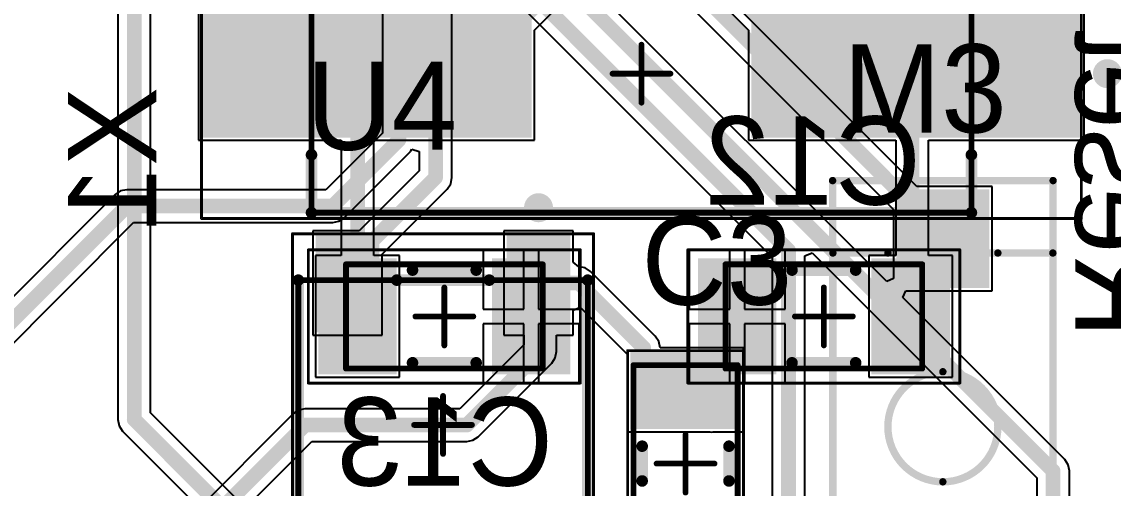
# Model space of a CAD drawing. Header units: millimetres. Extents: x 0 to 5455, y 0 to 5455.
# Drawn here: x 14.31 to 33.17, y 31.71 to 39.76 of the extents above; entities that cross this region are included whole.
import ezdxf

# ---------------------------------------------------------------- set-up
doc = ezdxf.new("R2010")
doc.units = ezdxf.units.MM
for name, color, linetype in [('BottomLayer', 5, 'Continuous'), ('BottomOverlay', 54, 'Continuous'), ('BottomPaste', 16, 'Continuous'), ('BottomSolder', 6, 'Continuous'), ('Mechanical13', 56, 'Continuous'), ('Mechanical15', 56, 'Continuous'), ('TopLayer', 1, 'Continuous'), ('TopOverlay', 2, 'Continuous'), ('TopPaste', 8, 'Continuous'), ('TopSolder', 216, 'Continuous')]:
    doc.layers.add(name, color=color, linetype=linetype)

# ---------------------------------------------------------------- blocks, each defined once
blk = doc.blocks.new('TXC_9C_2_V_B_2')
at = {"layer": 'BottomLayer'}
for points in [[(-2, 1), (-2, -1), (-7.5, -1), (-7.5, 1)], [(7.5, 1), (7.5, -1), (2, -1), (2, 1)]]:
    blk.add_hatch(color=5, dxfattribs=at).paths.add_polyline_path(points)
at = {"layer": 'BottomPaste'}
for points in [[(-2, 1), (-2, -1), (-7.5, -1), (-7.5, 1)], [(7.5, 1), (7.5, -1), (2, -1), (2, 1)]]:
    blk.add_hatch(color=16, dxfattribs=at).paths.add_polyline_path(points)
at = {"layer": 'BottomSolder'}
for points in [[(-1.898, 1.102), (-1.898, -1.102), (-7.602, -1.102), (-7.602, 1.102)], [(7.602, 1.102), (7.602, -1.102), (1.898, -1.102), (1.898, 1.102)]]:
    blk.add_hatch(color=6, dxfattribs=at).paths.add_polyline_path(points)
at = {"layer": 'BottomOverlay', "const_width": 0.2}
for points in [[(5.7, 2.4), (-5.7, 2.4)], [(-5.7, 2.4), (-5.7, 1.4)], [(5.7, 2.4), (5.7, 1.4)], [(-5.7, -1.4), (-5.7, -2.4)], [(5.7, -1.4), (5.7, -2.4)], [(5.7, -2.4), (-5.7, -2.4)]]:
    blk.add_lwpolyline(points, dxfattribs=at)
at = {"layer": 'BottomOverlay'}
for points, const_width in [([(-5.75, 2.4, 1), (-5.65, 2.4, 1)], 0.1), ([(-5.75, 2.4, 1), (-5.65, 2.4, 1)], 0.1), ([(5.65, 2.4, 1), (5.75, 2.4, 1)], 0.1), ([(5.65, 2.4, 1), (5.75, 2.4, 1)], 0.1), ([(-5.75, 1.4, 1), (-5.65, 1.4, 1)], 0.1), ([(5.65, 1.4, 1), (5.75, 1.4, 1)], 0.1), ([(-7.925, 0, 1), (-8.175, 0, 1)], 0.25), ([(-8.238, 0, 1), (-8.113, 0, 1)], 0.125), ([(-7.987, 0, 1), (-7.863, 0, 1)], 0.125), ([(-5.75, -1.4, 1), (-5.65, -1.4, 1)], 0.1), ([(5.65, -1.4, 1), (5.75, -1.4, 1)], 0.1), ([(-5.75, -2.4, 1), (-5.65, -2.4, 1)], 0.1), ([(-5.75, -2.4, 1), (-5.65, -2.4, 1)], 0.1), ([(5.65, -2.4, 1), (5.75, -2.4, 1)], 0.1), ([(5.65, -2.4, 1), (5.75, -2.4, 1)], 0.1)]:
    blk.add_lwpolyline(points, format="xyb", close=True, dxfattribs=dict(at, const_width=const_width))
at = {"layer": 'Mechanical13', "const_width": 0.1}
for points in [[(-5.7, 2.4), (-5.7, -2.4)], [(5.7, 2.4), (-5.7, 2.4)], [(5.7, 2.4), (5.7, -2.4)], [(5.7, -2.4), (-5.7, -2.4)]]:
    blk.add_lwpolyline(points, dxfattribs=at)
at = {"layer": 'Mechanical13', "const_width": 0.05}
for points in [[(-5.725, 2.4, 1), (-5.675, 2.4, 1)], [(-5.725, 2.4, 1), (-5.675, 2.4, 1)], [(5.675, 2.4, 1), (5.725, 2.4, 1)], [(5.675, 2.4, 1), (5.725, 2.4, 1)], [(-5.725, -2.4, 1), (-5.675, -2.4, 1)], [(-5.725, -2.4, 1), (-5.675, -2.4, 1)], [(5.675, -2.4, 1), (5.725, -2.4, 1)], [(5.675, -2.4, 1), (5.725, -2.4, 1)]]:
    blk.add_lwpolyline(points, format="xyb", close=True, dxfattribs=at)
at = {"layer": 'Mechanical15'}
for points, const_width in [([(-7.6, 2.5), (-7.6, -2.5)], 0.05), ([(7.6, 2.5), (-7.6, 2.5)], 0.05), ([(7.6, 2.5), (7.6, -2.5)], 0.05), ([(0, 0.5), (0, -0.5)], 0.1), ([(0.5, 0), (-0.5, 0)], 0.1), ([(7.6, -2.5), (-7.6, -2.5)], 0.05)]:
    blk.add_lwpolyline(points, dxfattribs=dict(at, const_width=const_width))
for points, const_width in [([(-7.612, 2.5, 1), (-7.588, 2.5, 1)], 0.025), ([(-7.612, 2.5, 1), (-7.588, 2.5, 1)], 0.025), ([(7.588, 2.5, 1), (7.612, 2.5, 1)], 0.025), ([(7.588, 2.5, 1), (7.612, 2.5, 1)], 0.025), ([(-0.025, 0.5, 1), (0.025, 0.5, 1)], 0.05), ([(-0.525, 0, 1), (-0.475, 0, 1)], 0.05), ([(0.475, 0, 1), (0.525, 0, 1)], 0.05), ([(-0.025, -0.5, 1), (0.025, -0.5, 1)], 0.05), ([(-7.612, -2.5, 1), (-7.588, -2.5, 1)], 0.025), ([(-7.612, -2.5, 1), (-7.588, -2.5, 1)], 0.025), ([(7.588, -2.5, 1), (7.612, -2.5, 1)], 0.025), ([(7.588, -2.5, 1), (7.612, -2.5, 1)], 0.025)]:
    blk.add_lwpolyline(points, format="xyb", close=True, dxfattribs=dict(at, const_width=const_width))
blk = doc.blocks.new('ADAI_WS2812B_V_6')
at = {"layer": 'TopLayer'}
for points in [[(-3.2, 2.1), (-1.7, 2.1), (-1.7, 1.2), (-3.2, 1.2)], [(1.7, 2.1), (3.2, 2.1), (3.2, 1.2), (1.7, 1.2)], [(-3.2, -1.2), (-1.7, -1.2), (-1.7, -2.1), (-3.2, -2.1)], [(1.7, -1.2), (3.2, -1.2), (3.2, -2.1), (1.7, -2.1)]]:
    blk.add_hatch(color=1, dxfattribs=at).paths.add_polyline_path(points)
at = {"layer": 'TopPaste'}
for points in [[(-3.2, 2.1), (-1.7, 2.1), (-1.7, 1.2), (-3.2, 1.2)], [(1.7, 2.1), (3.2, 2.1), (3.2, 1.2), (1.7, 1.2)], [(-3.2, -1.2), (-1.7, -1.2), (-1.7, -2.1), (-3.2, -2.1)], [(1.7, -1.2), (3.2, -1.2), (3.2, -2.1), (1.7, -2.1)]]:
    blk.add_hatch(color=8, dxfattribs=at).paths.add_polyline_path(points)
at = {"layer": 'TopSolder'}
for points in [[(-3.302, 2.202), (-1.598, 2.202), (-1.598, 1.098), (-3.302, 1.098)], [(1.598, 2.202), (3.302, 2.202), (3.302, 1.098), (1.598, 1.098)], [(-3.302, -1.098), (-1.598, -1.098), (-1.598, -2.202), (-3.302, -2.202)], [(1.598, -1.098), (3.302, -1.098), (3.302, -2.202), (1.598, -2.202)]]:
    blk.add_hatch(color=216, dxfattribs=at).paths.add_polyline_path(points)
at = {"layer": 'Mechanical13', "const_width": 0.1}
for points in [[(2.5, 2.5), (-2.5, 2.5)], [(-2.5, -2.5), (-2.5, 2.5)], [(2.5, -2.5), (2.5, 2.5)], [(2.5, -2.5), (-2.5, -2.5)]]:
    blk.add_lwpolyline(points, dxfattribs=at)
at = {"layer": 'Mechanical13', "const_width": 0.05}
for points in [[(-2.525, 2.5, 1), (-2.475, 2.5, 1)], [(-2.525, 2.5, 1), (-2.475, 2.5, 1)], [(2.475, 2.5, 1), (2.525, 2.5, 1)], [(2.475, 2.5, 1), (2.525, 2.5, 1)], [(-2.525, -2.5, 1), (-2.475, -2.5, 1)], [(-2.525, -2.5, 1), (-2.475, -2.5, 1)], [(2.475, -2.5, 1), (2.525, -2.5, 1)], [(2.475, -2.5, 1), (2.525, -2.5, 1)]]:
    blk.add_lwpolyline(points, format="xyb", close=True, dxfattribs=at)
at = {"layer": 'Mechanical15'}
for points, const_width in [([(-3.3, -2.598), (-3.3, 2.6)], 0.05), ([(3.3, 2.6), (-3.3, 2.6)], 0.05), ([(3.3, -2.6), (3.3, 2.6)], 0.05), ([(0, -0.5), (0, 0.5)], 0.1), ([(0.5, 0), (-0.5, 0)], 0.1), ([(3.3, -2.6), (-3.3, -2.6)], 0.05)]:
    blk.add_lwpolyline(points, dxfattribs=dict(at, const_width=const_width))
for points, const_width in [([(-3.313, 2.6, 1), (-3.288, 2.6, 1)], 0.025), ([(-3.313, 2.6, 1), (-3.288, 2.6, 1)], 0.025), ([(3.288, 2.6, 1), (3.313, 2.6, 1)], 0.025), ([(3.288, 2.6, 1), (3.313, 2.6, 1)], 0.025), ([(-0.025, 0.5, 1), (0.025, 0.5, 1)], 0.05), ([(-0.525, 0, 1), (-0.475, 0, 1)], 0.05), ([(0.475, 0, 1), (0.525, 0, 1)], 0.05), ([(-0.025, -0.5, 1), (0.025, -0.5, 1)], 0.05), ([(-3.313, -2.598, 1), (-3.288, -2.598, 1)], 0.025), ([(-3.313, -2.6, 1), (-3.288, -2.6, 1)], 0.025), ([(3.288, -2.6, 1), (3.313, -2.6, 1)], 0.025), ([(3.288, -2.6, 1), (3.313, -2.6, 1)], 0.025)]:
    blk.add_lwpolyline(points, format="xyb", close=True, dxfattribs=dict(at, const_width=const_width))
at = {"layer": 'TopOverlay', "const_width": 0.2}
for points in [[(2.5, 2.5), (-2.5, 2.5)], [(-2.5, -0.8), (-2.5, 0.8)], [(2.5, -0.8), (2.5, 0.8)], [(2.5, -2.5), (-2.5, -2.5)]]:
    blk.add_lwpolyline(points, dxfattribs=at)
at = {"layer": 'TopOverlay'}
for points, const_width in [([(-2.55, 2.5, 1), (-2.45, 2.5, 1)], 0.1), ([(2.45, 2.5, 1), (2.55, 2.5, 1)], 0.1), ([(-3.625, 1.65, 1), (-3.875, 1.65, 1)], 0.25), ([(-3.938, 1.65, 1), (-3.813, 1.65, 1)], 0.125), ([(-3.687, 1.65, 1), (-3.562, 1.65, 1)], 0.125), ([(-2.55, 0.8, 1), (-2.45, 0.8, 1)], 0.1), ([(2.45, 0.8, 1), (2.55, 0.8, 1)], 0.1), ([(-2.55, -0.8, 1), (-2.45, -0.8, 1)], 0.1), ([(2.45, -0.8, 1), (2.55, -0.8, 1)], 0.1), ([(-2.55, -2.5, 1), (-2.45, -2.5, 1)], 0.1), ([(2.45, -2.5, 1), (2.55, -2.5, 1)], 0.1)]:
    blk.add_lwpolyline(points, format="xyb", close=True, dxfattribs=dict(at, const_width=const_width))
blk = doc.blocks.new('434121025816_20')
at = {"layer": 'TopLayer'}
for points in [[(-4, 0.7), (-2.5, 0.7), (-2.5, -0.7), (-4, -0.7)], [(2.5, 0.7), (4, 0.7), (4, -0.7), (2.5, -0.7)]]:
    blk.add_hatch(color=1, dxfattribs=at).paths.add_polyline_path(points)
at = {"layer": 'TopPaste'}
for points in [[(-4, 0.7), (-2.5, 0.7), (-2.5, -0.7), (-4, -0.7)], [(2.5, 0.7), (4, 0.7), (4, -0.7), (2.5, -0.7)]]:
    blk.add_hatch(color=8, dxfattribs=at).paths.add_polyline_path(points)
at = {"layer": 'TopSolder'}
for points in [[(-4.102, 0.802), (-2.398, 0.802), (-2.398, -0.802), (-4.102, -0.802)], [(2.398, 0.802), (4.102, 0.802), (4.102, -0.802), (2.398, -0.802)]]:
    blk.add_hatch(color=216, dxfattribs=at).paths.add_polyline_path(points)
at = {"layer": 'Mechanical13', "const_width": 0.127}
for points in [[(-3, -1.9), (-3, 1.9)], [(3, 1.9), (-3, 1.9)], [(3, -1.9), (3, 1.9)], [(3, -1.9), (-3, -1.9)]]:
    blk.add_lwpolyline(points, dxfattribs=at)
at = {"layer": 'Mechanical13', "const_width": 0.0635}
for points in [[(-3.032, 1.9, 1), (-2.968, 1.9, 1)], [(-3.032, 1.9, 1), (-2.968, 1.9, 1)], [(2.968, 1.9, 1), (3.032, 1.9, 1)], [(2.968, 1.9, 1), (3.032, 1.9, 1)], [(-3.032, -1.9, 1), (-2.968, -1.9, 1)], [(-3.032, -1.9, 1), (-2.968, -1.9, 1)], [(2.968, -1.9, 1), (3.032, -1.9, 1)], [(2.968, -1.9, 1), (3.032, -1.9, 1)]]:
    blk.add_lwpolyline(points, format="xyb", close=True, dxfattribs=at)
at = {"layer": 'Mechanical15', "const_width": 0.127}
for points in [[(4.25, 1.905), (-4.25, 1.905)], [(-4.25, -1.905), (-4.25, 1.905)], [(4.25, -1.905), (4.25, 1.905)], [(4.25, -1.905), (-4.25, -1.905)]]:
    blk.add_lwpolyline(points, dxfattribs=at)
at = {"layer": 'Mechanical15', "const_width": 0.0635}
for points in [[(-4.282, 1.905, 1), (-4.218, 1.905, 1)], [(-4.282, 1.905, 1), (-4.218, 1.905, 1)], [(4.218, 1.905, 1), (4.282, 1.905, 1)], [(4.218, 1.905, 1), (4.282, 1.905, 1)], [(-4.282, -1.905, 1), (-4.218, -1.905, 1)], [(-4.282, -1.905, 1), (-4.218, -1.905, 1)], [(4.218, -1.905, 1), (4.282, -1.905, 1)], [(4.218, -1.905, 1), (4.282, -1.905, 1)]]:
    blk.add_lwpolyline(points, format="xyb", close=True, dxfattribs=at)
at = {"layer": 'TopOverlay', "const_width": 0.127}
for points in [[(-3, 0.95), (-3, 1.9)], [(3, 1.9), (-3, 1.9)], [(3, 0.95), (3, 1.9)], [(-3, -1.9), (-3, -0.95)], [(3, -1.9), (3, -0.95)], [(3, -1.9), (-3, -1.9)]]:
    blk.add_lwpolyline(points, dxfattribs=at)
at = {"layer": 'TopOverlay'}
for points, const_width in [([(-3.032, 1.9, 1), (-2.968, 1.9, 1)], 0.0635), ([(-3.032, 1.9, 1), (-2.968, 1.9, 1)], 0.0635), ([(2.968, 1.9, 1), (3.032, 1.9, 1)], 0.0635), ([(2.968, 1.9, 1), (3.032, 1.9, 1)], 0.0635), ([(-3.032, 0.95, 1), (-2.968, 0.95, 1)], 0.0635), ([(0.95, 0, 1), (-0.95, 0, 1)], 0.127), ([(2.968, 0.95, 1), (3.032, 0.95, 1)], 0.0635), ([(-0.982, 0, 1), (-0.918, 0, 1)], 0.0635), ([(0.918, 0, 1), (0.982, 0, 1)], 0.0635), ([(-3.032, -0.95, 1), (-2.968, -0.95, 1)], 0.0635), ([(2.968, -0.95, 1), (3.032, -0.95, 1)], 0.0635), ([(-3.032, -1.9, 1), (-2.968, -1.9, 1)], 0.0635), ([(-3.032, -1.9, 1), (-2.968, -1.9, 1)], 0.0635), ([(2.968, -1.9, 1), (3.032, -1.9, 1)], 0.0635), ([(2.968, -1.9, 1), (3.032, -1.9, 1)], 0.0635)]:
    blk.add_lwpolyline(points, format="xyb", close=True, dxfattribs=dict(at, const_width=const_width))
blk = doc.blocks.new('CAPC1206_3216_100_N_B_28')
at = {"layer": 'BottomLayer'}
for points in [[(-0.925, 0.9), (-0.925, -0.9), (-2.075, -0.9), (-2.075, 0.9)], [(2.075, 0.9), (2.075, -0.9), (0.925, -0.9), (0.925, 0.9)]]:
    blk.add_hatch(color=5, dxfattribs=at).paths.add_polyline_path(points)
at = {"layer": 'BottomPaste'}
for points in [[(-0.925, 0.9), (-0.925, -0.9), (-2.075, -0.9), (-2.075, 0.9)], [(2.075, 0.9), (2.075, -0.9), (0.925, -0.9), (0.925, 0.9)]]:
    blk.add_hatch(color=16, dxfattribs=at).paths.add_polyline_path(points)
at = {"layer": 'BottomSolder'}
for points in [[(-0.823, 1.002), (-0.823, -1.002), (-2.177, -1.002), (-2.177, 1.002)], [(2.177, 1.002), (2.177, -1.002), (0.823, -1.002), (0.823, 1.002)]]:
    blk.add_hatch(color=6, dxfattribs=at).paths.add_polyline_path(points)
at = {"layer": 'BottomOverlay', "const_width": 0.2}
for points in [[(0.55, 0.8), (-0.55, 0.8)], [(0.55, -0.8), (-0.55, -0.8)]]:
    blk.add_lwpolyline(points, dxfattribs=at)
at = {"layer": 'BottomOverlay', "const_width": 0.1}
for points in [[(-0.6, 0.8, 1), (-0.5, 0.8, 1)], [(0.5, 0.8, 1), (0.6, 0.8, 1)], [(-0.6, -0.8, 1), (-0.5, -0.8, 1)], [(0.5, -0.8, 1), (0.6, -0.8, 1)]]:
    blk.add_lwpolyline(points, format="xyb", close=True, dxfattribs=at)
at = {"layer": 'Mechanical13', "const_width": 0.1}
for points in [[(-1.7, 0.9), (-1.7, -0.9)], [(1.7, 0.9), (-1.7, 0.9)], [(1.7, 0.9), (1.7, -0.9)], [(1.7, -0.9), (-1.7, -0.9)]]:
    blk.add_lwpolyline(points, dxfattribs=at)
at = {"layer": 'Mechanical13', "const_width": 0.05}
for points in [[(-1.725, 0.9, 1), (-1.675, 0.9, 1)], [(-1.725, 0.9, 1), (-1.675, 0.9, 1)], [(1.675, 0.9, 1), (1.725, 0.9, 1)], [(1.675, 0.9, 1), (1.725, 0.9, 1)], [(-1.725, -0.9, 1), (-1.675, -0.9, 1)], [(-1.725, -0.9, 1), (-1.675, -0.9, 1)], [(1.675, -0.9, 1), (1.725, -0.9, 1)], [(1.675, -0.9, 1), (1.725, -0.9, 1)]]:
    blk.add_lwpolyline(points, format="xyb", close=True, dxfattribs=at)
at = {"layer": 'Mechanical15'}
for points, const_width in [([(-2.35, 1.15), (-2.35, -1.15)], 0.05), ([(2.35, 1.15), (-2.35, 1.15)], 0.05), ([(2.35, 1.15), (2.35, -1.15)], 0.05), ([(0, 0.5), (0, -0.5)], 0.1), ([(0.5, 0), (-0.5, 0)], 0.1), ([(2.35, -1.15), (-2.35, -1.15)], 0.05)]:
    blk.add_lwpolyline(points, dxfattribs=dict(at, const_width=const_width))
for points, const_width in [([(-2.362, 1.15, 1), (-2.338, 1.15, 1)], 0.025), ([(-2.362, 1.15, 1), (-2.338, 1.15, 1)], 0.025), ([(2.338, 1.15, 1), (2.362, 1.15, 1)], 0.025), ([(2.338, 1.15, 1), (2.362, 1.15, 1)], 0.025), ([(-0.025, 0.5, 1), (0.025, 0.5, 1)], 0.05), ([(-0.525, 0, 1), (-0.475, 0, 1)], 0.05), ([(0.475, 0, 1), (0.525, 0, 1)], 0.05), ([(-0.025, -0.5, 1), (0.025, -0.5, 1)], 0.05), ([(-2.362, -1.15, 1), (-2.338, -1.15, 1)], 0.025), ([(-2.362, -1.15, 1), (-2.338, -1.15, 1)], 0.025), ([(2.338, -1.15, 1), (2.362, -1.15, 1)], 0.025), ([(2.338, -1.15, 1), (2.362, -1.15, 1)], 0.025)]:
    blk.add_lwpolyline(points, format="xyb", close=True, dxfattribs=dict(at, const_width=const_width))
blk = doc.blocks.new('CAPC1206_3216_100_N_B_29')
at = {"layer": 'BottomLayer'}
for points in [[(-0.925, 0.9), (-0.925, -0.9), (-2.075, -0.9), (-2.075, 0.9)], [(2.075, 0.9), (2.075, -0.9), (0.925, -0.9), (0.925, 0.9)]]:
    blk.add_hatch(color=5, dxfattribs=at).paths.add_polyline_path(points)
at = {"layer": 'BottomPaste'}
for points in [[(-0.925, 0.9), (-0.925, -0.9), (-2.075, -0.9), (-2.075, 0.9)], [(2.075, 0.9), (2.075, -0.9), (0.925, -0.9), (0.925, 0.9)]]:
    blk.add_hatch(color=16, dxfattribs=at).paths.add_polyline_path(points)
at = {"layer": 'BottomSolder'}
for points in [[(-0.823, 1.002), (-0.823, -1.002), (-2.177, -1.002), (-2.177, 1.002)], [(2.177, 1.002), (2.177, -1.002), (0.823, -1.002), (0.823, 1.002)]]:
    blk.add_hatch(color=6, dxfattribs=at).paths.add_polyline_path(points)
at = {"layer": 'BottomOverlay', "const_width": 0.2}
for points in [[(-0.55, 0.8), (0.55, 0.8)], [(-0.55, -0.8), (0.55, -0.8)]]:
    blk.add_lwpolyline(points, dxfattribs=at)
at = {"layer": 'BottomOverlay', "const_width": 0.1}
for points in [[(-0.6, 0.8, 1), (-0.5, 0.8, 1)], [(0.5, 0.8, 1), (0.6, 0.8, 1)], [(-0.6, -0.8, 1), (-0.5, -0.8, 1)], [(0.5, -0.8, 1), (0.6, -0.8, 1)]]:
    blk.add_lwpolyline(points, format="xyb", close=True, dxfattribs=at)
at = {"layer": 'Mechanical13', "const_width": 0.1}
for points in [[(-1.7, -0.9), (-1.7, 0.9)], [(-1.7, 0.9), (1.7, 0.9)], [(1.7, -0.9), (1.7, 0.9)], [(-1.7, -0.9), (1.7, -0.9)]]:
    blk.add_lwpolyline(points, dxfattribs=at)
at = {"layer": 'Mechanical13', "const_width": 0.05}
for points in [[(-1.725, 0.9, 1), (-1.675, 0.9, 1)], [(-1.725, 0.9, 1), (-1.675, 0.9, 1)], [(1.675, 0.9, 1), (1.725, 0.9, 1)], [(1.675, 0.9, 1), (1.725, 0.9, 1)], [(-1.725, -0.9, 1), (-1.675, -0.9, 1)], [(-1.725, -0.9, 1), (-1.675, -0.9, 1)], [(1.675, -0.9, 1), (1.725, -0.9, 1)], [(1.675, -0.9, 1), (1.725, -0.9, 1)]]:
    blk.add_lwpolyline(points, format="xyb", close=True, dxfattribs=at)
at = {"layer": 'Mechanical15'}
for points, const_width in [([(-2.35, -1.15), (-2.35, 1.15)], 0.05), ([(-2.35, 1.15), (2.35, 1.15)], 0.05), ([(2.35, -1.15), (2.35, 1.15)], 0.05), ([(0, -0.5), (0, 0.5)], 0.1), ([(-0.5, 0), (0.5, 0)], 0.1), ([(-2.35, -1.15), (2.35, -1.15)], 0.05)]:
    blk.add_lwpolyline(points, dxfattribs=dict(at, const_width=const_width))
for points, const_width in [([(-2.362, 1.15, 1), (-2.338, 1.15, 1)], 0.025), ([(-2.362, 1.15, 1), (-2.338, 1.15, 1)], 0.025), ([(2.338, 1.15, 1), (2.362, 1.15, 1)], 0.025), ([(2.338, 1.15, 1), (2.362, 1.15, 1)], 0.025), ([(-0.025, 0.5, 1), (0.025, 0.5, 1)], 0.05), ([(-0.525, 0, 1), (-0.475, 0, 1)], 0.05), ([(0.475, 0, 1), (0.525, 0, 1)], 0.05), ([(-0.025, -0.5, 1), (0.025, -0.5, 1)], 0.05), ([(-2.362, -1.15, 1), (-2.338, -1.15, 1)], 0.025), ([(-2.362, -1.15, 1), (-2.338, -1.15, 1)], 0.025), ([(2.338, -1.15, 1), (2.362, -1.15, 1)], 0.025), ([(2.338, -1.15, 1), (2.362, -1.15, 1)], 0.025)]:
    blk.add_lwpolyline(points, format="xyb", close=True, dxfattribs=dict(at, const_width=const_width))
blk = doc.blocks.new('CAPC3216X180X55LL20T25_33')
at = {"layer": 'TopLayer'}
for points in [[(-1.85, -0.85), (-1.85, 0.85), (-0.7, 0.85), (-0.7, -0.85)], [(0.7, -0.85), (0.7, 0.85), (1.85, 0.85), (1.85, -0.85)]]:
    blk.add_hatch(color=1, dxfattribs=at).paths.add_polyline_path(points)
at = {"layer": 'TopPaste'}
for points in [[(-1.85, -0.85), (-1.85, 0.85), (-0.7, 0.85), (-0.7, -0.85)], [(0.7, -0.85), (0.7, 0.85), (1.85, 0.85), (1.85, -0.85)]]:
    blk.add_hatch(color=8, dxfattribs=at).paths.add_polyline_path(points)
at = {"layer": 'TopSolder'}
for points in [[(-1.952, -0.952), (-1.952, 0.952), (-0.598, 0.952), (-0.598, -0.952)], [(0.598, -0.952), (0.598, 0.952), (1.952, 0.952), (1.952, -0.952)]]:
    blk.add_hatch(color=216, dxfattribs=at).paths.add_polyline_path(points)
at = {"layer": 'Mechanical13', "const_width": 0.1}
for points in [[(-1.7, 0.9), (1.7, 0.9)], [(-1.7, 0.9), (-1.7, -0.9)], [(1.7, 0.9), (1.7, -0.9)], [(-1.7, -0.9), (1.7, -0.9)]]:
    blk.add_lwpolyline(points, dxfattribs=at)
at = {"layer": 'Mechanical13', "const_width": 0.05}
for points in [[(-1.725, 0.9, 1), (-1.675, 0.9, 1)], [(-1.725, 0.9, 1), (-1.675, 0.9, 1)], [(1.675, 0.9, 1), (1.725, 0.9, 1)], [(1.675, 0.9, 1), (1.725, 0.9, 1)], [(-1.725, -0.9, 1), (-1.675, -0.9, 1)], [(-1.725, -0.9, 1), (-1.675, -0.9, 1)], [(1.675, -0.9, 1), (1.725, -0.9, 1)], [(1.675, -0.9, 1), (1.725, -0.9, 1)]]:
    blk.add_lwpolyline(points, format="xyb", close=True, dxfattribs=at)
at = {"layer": 'Mechanical15'}
for points, const_width in [([(-1.95, 1), (1.95, 1)], 0.05), ([(-1.95, 1), (-1.95, -1)], 0.05), ([(1.95, 1), (1.95, -1)], 0.05), ([(0, 0.5), (0, -0.5)], 0.1), ([(-0.5, 0), (0.5, 0)], 0.1), ([(-1.95, -1), (1.95, -1)], 0.05)]:
    blk.add_lwpolyline(points, dxfattribs=dict(at, const_width=const_width))
for points, const_width in [([(-1.963, 1, 1), (-1.938, 1, 1)], 0.025), ([(-1.963, 1, 1), (-1.938, 1, 1)], 0.025), ([(1.937, 1, 1), (1.962, 1, 1)], 0.025), ([(1.937, 1, 1), (1.962, 1, 1)], 0.025), ([(-0.025, 0.5, 1), (0.025, 0.5, 1)], 0.05), ([(-0.525, 0, 1), (-0.475, 0, 1)], 0.05), ([(0.475, 0, 1), (0.525, 0, 1)], 0.05), ([(-0.025, -0.5, 1), (0.025, -0.5, 1)], 0.05), ([(-1.963, -1, 1), (-1.938, -1, 1)], 0.025), ([(-1.963, -1, 1), (-1.938, -1, 1)], 0.025), ([(1.937, -1, 1), (1.962, -1, 1)], 0.025), ([(1.937, -1, 1), (1.962, -1, 1)], 0.025)]:
    blk.add_lwpolyline(points, format="xyb", close=True, dxfattribs=dict(at, const_width=const_width))
at = {"layer": 'TopOverlay', "const_width": 0.2}
for points in [[(-0.3, 0.75), (0.3, 0.75)], [(-0.3, -0.75), (0.3, -0.75)]]:
    blk.add_lwpolyline(points, dxfattribs=at)
at = {"layer": 'TopOverlay', "const_width": 0.1}
for points in [[(-0.35, 0.75, 1), (-0.25, 0.75, 1)], [(0.25, 0.75, 1), (0.35, 0.75, 1)], [(-0.35, -0.75, 1), (-0.25, -0.75, 1)], [(0.25, -0.75, 1), (0.35, -0.75, 1)]]:
    blk.add_lwpolyline(points, format="xyb", close=True, dxfattribs=at)

msp = doc.modelspace()

# ---------------------------------------------------------------- linework, layer by layer
at = {"layer": 'BottomLayer'}
for p, q in [((15.974, 47.498), (15.974, 32.893)), ((16.538, 33.01), (16.538, 47.381)), ((23.169, 39.613), (24.965, 41.408)), ((25.365, 41.116), (26.869, 39.613)), ((17.369, 40.012), (17.369, 37.712)), ((32.669, 37.712), (32.669, 40.012)), ((23.169, 37.712), (23.169, 39.613)), ((26.869, 39.613), (26.869, 37.712)), ((17.369, 37.712), (19.832, 37.712)), ((19.832, 37.712), (19.832, 35.721)), ((20.396, 35.721), (20.396, 37.712)), ((20.396, 37.712), (23.169, 37.712)), ((26.869, 37.712), (29.412, 37.712)), ((29.412, 37.712), (29.412, 35.721)), ((29.976, 35.721), (29.976, 37.712)), ((29.976, 37.712), (32.669, 37.712)), ((22.987, 35.825), (22.285, 35.825)), ((22.285, 35.825), (22.285, 34.798)), ((22.987, 34.798), (22.987, 35.825)), ((23.943, 35.825), (23.241, 35.825)), ((23.241, 35.825), (23.241, 34.798)), ((23.943, 34.798), (23.943, 35.825)), ((26.543, 35.825), (25.841, 35.825)), ((25.841, 35.825), (25.841, 34.798)), ((26.543, 34.798), (26.543, 35.825)), ((27.499, 35.825), (26.797, 35.825)), ((26.797, 35.825), (26.797, 34.798)), ((27.499, 34.798), (27.499, 35.825)), ((19.832, 35.721), (19.389, 35.721)), ((19.389, 35.721), (19.389, 33.621)), ((20.839, 35.721), (20.396, 35.721)), ((20.839, 33.621), (20.839, 35.721)), ((29.412, 35.721), (28.945, 35.721)), ((28.945, 35.721), (28.945, 33.621)), ((30.395, 35.721), (29.976, 35.721)), ((30.395, 33.621), (30.395, 35.721)), ((22.285, 34.798), (22.987, 34.798)), ((23.241, 34.798), (23.943, 34.798)), ((25.841, 34.798), (26.543, 34.798)), ((26.797, 34.798), (27.499, 34.798)), ((22.987, 34.544), (22.285, 34.544)), ((22.285, 34.544), (22.285, 33.517)), ((22.987, 33.517), (22.987, 34.544)), ((23.943, 34.544), (23.241, 34.544)), ((23.241, 34.544), (23.241, 33.517)), ((23.943, 33.517), (23.943, 34.544)), ((26.543, 34.544), (25.841, 34.544)), ((25.841, 34.544), (25.841, 33.517)), ((26.543, 33.517), (26.543, 34.544)), ((27.499, 34.544), (26.797, 34.544)), ((26.797, 34.544), (26.797, 33.517)), ((27.499, 33.517), (27.499, 34.544)), ((19.389, 33.621), (20.839, 33.621)), ((28.945, 33.621), (30.395, 33.621)), ((22.285, 33.517), (22.987, 33.517)), ((23.241, 33.517), (23.943, 33.517)), ((25.841, 33.517), (26.543, 33.517)), ((26.797, 33.517), (27.499, 33.517)), ((22.298, 27.251), (16.538, 33.01)), ((15.974, 32.893), (15.974, 32.893)), ((15.974, 32.893), (15.995, 32.785)), ((15.995, 32.785), (16.056, 32.693)), ((16.056, 32.693), (21.816, 26.934))]:
    msp.add_line(p, q, dxfattribs=at)
at = {"layer": 'BottomLayer', "const_width": 0.254}
for points in [[(16.256, 32.893), (16.256, 47.498)], [(22.019, 38.862), (24.765, 41.608)], [(25.565, 41.316), (28.019, 38.862)], [(20.114, 38.707), (20.269, 38.862)], [(20.269, 38.862), (22.019, 38.862)], [(28.019, 38.862), (29.591, 38.862)], [(29.591, 38.862), (29.694, 38.759)], [(29.694, 35.179), (29.694, 38.759)], [(20.114, 35.179), (20.114, 38.707)], [(16.256, 32.893), (22.098, 27.051)]]:
    msp.add_lwpolyline(points, dxfattribs=at)
at = {"layer": 'BottomLayer', "const_width": 0.127}
for points in [[(20.205, 38.862, 1), (20.332, 38.862, 1)], [(20.205, 38.862, 1), (20.332, 38.862, 1)], [(21.955, 38.862, 1), (22.082, 38.862, 1)], [(21.955, 38.862, 1), (22.082, 38.862, 1)], [(27.956, 38.862, 1), (28.083, 38.862, 1)], [(27.956, 38.862, 1), (28.083, 38.862, 1)], [(29.527, 38.862, 1), (29.654, 38.862, 1)], [(29.527, 38.862, 1), (29.654, 38.862, 1)], [(29.63, 38.759, 1), (29.757, 38.759, 1)], [(29.63, 38.759, 1), (29.757, 38.759, 1)], [(20.051, 38.707, 1), (20.178, 38.707, 1)], [(20.051, 38.707, 1), (20.178, 38.707, 1)], [(20.051, 35.179, 1), (20.178, 35.179, 1)], [(29.63, 35.179, 1), (29.757, 35.179, 1)], [(16.192, 32.893, 1), (16.32, 32.893, 1)], [(16.192, 32.893, 1), (16.32, 32.893, 1)]]:
    msp.add_lwpolyline(points, format="xyb", close=True, dxfattribs=at)
at = {"layer": 'TopLayer'}
for p, q in [((20.546, 42.893), (20.546, 37.836)), ((29.775, 36.916), (24.793, 41.898)), ((21.745, 37.07), (21.745, 41.666)), ((24.507, 41.386), (29.376, 36.517)), ((22.359, 40.615), (27.277, 35.697)), ((29.259, 35.276), (24.389, 40.145)), ((20.546, 37.836), (19.568, 36.858)), ((19.885, 36.376), (21.028, 37.519)), ((21.028, 37.519), (21.054, 37.558)), ((21.054, 37.558), (21.181, 37.519)), ((21.181, 37.519), (21.181, 37.187)), ((21.181, 37.187), (20.142, 36.148)), ((21.663, 36.87), (21.724, 36.962)), ((21.724, 36.962), (21.745, 37.07)), ((21.745, 37.07), (21.745, 37.07)), ((15.929, 36.776), (13.126, 33.972)), ((16.021, 36.837), (15.929, 36.776)), ((15.929, 36.776), (15.929, 36.776)), ((16.129, 36.858), (16.021, 36.837)), ((19.568, 36.858), (16.129, 36.858)), ((20.541, 35.748), (21.663, 36.87)), ((21.663, 36.87), (21.663, 36.87)), ((31.076, 36.916), (29.775, 36.916)), ((31.076, 35.116), (31.076, 36.916)), ((29.376, 36.517), (29.376, 35.324)), ((13.525, 33.573), (16.246, 36.294)), ((16.246, 36.294), (19.685, 36.294)), ((19.685, 36.294), (19.793, 36.315)), ((19.685, 36.294), (19.685, 36.294)), ((19.793, 36.315), (19.885, 36.376)), ((20.142, 36.148), (19.341, 36.148)), ((19.341, 36.148), (19.341, 34.348)), ((23.841, 36.148), (22.641, 36.148)), ((22.641, 36.148), (22.641, 34.348)), ((23.841, 35.606), (23.841, 36.148)), ((20.541, 34.348), (20.541, 35.748)), ((27.277, 35.697), (27.277, 14.51)), ((27.841, 35.715), (27.968, 35.767)), ((27.841, 14.626), (27.841, 35.715)), ((27.968, 35.767), (31.849, 31.887)), ((23.939, 35.53), (23.841, 35.606)), ((24.047, 35.509), (23.939, 35.53)), ((24.139, 35.448), (24.047, 35.509)), ((25.258, 34.329), (24.139, 35.448)), ((29.376, 35.324), (29.259, 35.276)), ((29.536, 34.999), (29.584, 35.116)), ((29.584, 35.116), (31.076, 35.116)), ((32.331, 32.204), (29.536, 34.999)), ((23.841, 34.781), (23.958, 34.829)), ((23.841, 34.348), (23.841, 34.781)), ((23.958, 34.829), (24.776, 34.012)), ((19.341, 34.348), (20.541, 34.348)), ((22.641, 34.348), (22.988, 34.348)), ((22.988, 34.348), (22.988, 34.182)), ((23.552, 34.065), (23.552, 34.348)), ((23.552, 34.348), (23.841, 34.348)), ((25.319, 34.237), (25.258, 34.329)), ((25.258, 34.329), (25.258, 34.329)), ((22.988, 34.182), (21.883, 33.077)), ((25.34, 34.131), (25.319, 34.237)), ((26.781, 34.131), (25.34, 34.131)), ((26.781, 32.681), (26.781, 34.131)), ((23.47, 33.865), (23.531, 33.957)), ((23.531, 33.957), (23.552, 34.065)), ((23.552, 34.065), (23.552, 34.065)), ((24.776, 34.012), (24.776, 33.854)), ((22.2, 32.595), (23.47, 33.865)), ((23.47, 33.865), (23.47, 33.865)), ((24.776, 33.854), (24.776, 33.854)), ((24.776, 33.854), (24.781, 33.827)), ((24.781, 33.827), (24.781, 32.681)), ((19.006, 32.995), (16.901, 30.889)), ((19.098, 33.056), (19.006, 32.995)), ((19.006, 32.995), (19.006, 32.995)), ((19.206, 33.077), (19.098, 33.056)), ((21.883, 33.077), (19.206, 33.077)), ((19.206, 33.077), (19.206, 33.077)), ((24.781, 32.681), (26.202, 32.681)), ((26.202, 32.681), (26.229, 32.676)), ((26.229, 32.676), (26.256, 32.681)), ((26.256, 32.681), (26.781, 32.681)), ((17.218, 30.407), (19.323, 32.513)), ((19.323, 32.513), (22, 32.513)), ((22, 32.513), (22.108, 32.534)), ((22, 32.513), (22, 32.513)), ((22.108, 32.534), (22.2, 32.595)), ((32.392, 32.112), (32.331, 32.204)), ((32.331, 32.204), (32.331, 32.204)), ((32.413, 32.004), (32.392, 32.112)), ((31.849, 31.887), (31.849, 27.554)), ((32.413, 27.438), (32.413, 32.004))]:
    msp.add_line(p, q, dxfattribs=at)
at = {"layer": 'TopLayer', "const_width": 0.254}
for points in [[(20.828, 37.719), (20.828, 45.339)], [(21.463, 37.07), (21.463, 41.783)], [(24.511, 41.781), (30.226, 36.066)], [(22.352, 41.021), (27.559, 35.814)], [(24.107, 40.028), (32.131, 32.004)], [(19.685, 36.576), (20.828, 37.719)], [(19.941, 35.548), (21.463, 37.07)], [(12.7, 33.147), (16.129, 36.576)], [(16.129, 36.576), (19.685, 36.576)], [(30.226, 36.016), (30.226, 36.066)], [(27.559, 14.51), (27.559, 35.814)], [(19.941, 35.248), (19.941, 35.548)], [(23.241, 35.248), (23.939, 35.248)], [(23.939, 35.248), (25.058, 34.129)], [(23.27, 34.065), (23.27, 34.908)], [(22, 32.795), (23.27, 34.065)], [(25.058, 33.854), (25.058, 34.129)], [(25.058, 33.854), (25.506, 33.406)], [(25.506, 33.406), (25.781, 33.406)], [(25.781, 33.406), (26.229, 32.958)], [(17.018, 30.607), (19.206, 32.795)], [(19.206, 32.795), (22, 32.795)], [(32.131, 27.438), (32.131, 32.004)]]:
    msp.add_lwpolyline(points, dxfattribs=at)
at = {"layer": 'TopLayer', "const_width": 0.127}
for points in [[(20.765, 37.719, 1), (20.892, 37.719, 1)], [(20.765, 37.719, 1), (20.892, 37.719, 1)], [(21.399, 37.07, 1), (21.526, 37.07, 1)], [(21.399, 37.07, 1), (21.526, 37.07, 1)], [(16.066, 36.576, 1), (16.192, 36.576, 1)], [(16.066, 36.576, 1), (16.192, 36.576, 1)], [(19.622, 36.576, 1), (19.748, 36.576, 1)], [(19.622, 36.576, 1), (19.748, 36.576, 1)], [(30.163, 36.066, 1), (30.29, 36.066, 1)], [(30.163, 36.066, 1), (30.29, 36.066, 1)], [(30.163, 36.016, 1), (30.29, 36.016, 1)], [(27.495, 35.814, 1), (27.622, 35.814, 1)], [(27.495, 35.814, 1), (27.622, 35.814, 1)], [(19.878, 35.548, 1), (20.005, 35.548, 1)], [(19.878, 35.548, 1), (20.005, 35.548, 1)], [(19.878, 35.248, 1), (20.005, 35.248, 1)], [(23.177, 35.248, 1), (23.305, 35.248, 1)], [(23.876, 35.248, 1), (24.003, 35.248, 1)], [(23.876, 35.248, 1), (24.003, 35.248, 1)], [(23.206, 34.908, 1), (23.333, 34.908, 1)], [(23.206, 34.065, 1), (23.333, 34.065, 1)], [(23.206, 34.065, 1), (23.333, 34.065, 1)], [(24.994, 34.129, 1), (25.121, 34.129, 1)], [(24.994, 34.129, 1), (25.121, 34.129, 1)], [(24.994, 33.854, 1), (25.121, 33.854, 1)], [(24.994, 33.854, 1), (25.121, 33.854, 1)], [(25.442, 33.406, 1), (25.569, 33.406, 1)], [(25.442, 33.406, 1), (25.569, 33.406, 1)], [(25.718, 33.406, 1), (25.845, 33.406, 1)], [(25.718, 33.406, 1), (25.845, 33.406, 1)], [(26.166, 32.958, 1), (26.293, 32.958, 1)], [(19.142, 32.795, 1), (19.269, 32.795, 1)], [(19.142, 32.795, 1), (19.269, 32.795, 1)], [(21.936, 32.795, 1), (22.063, 32.795, 1)], [(21.936, 32.795, 1), (22.063, 32.795, 1)], [(32.068, 32.004, 1), (32.194, 32.004, 1)], [(32.068, 32.004, 1), (32.194, 32.004, 1)]]:
    msp.add_lwpolyline(points, format="xyb", close=True, dxfattribs=at)

# ---------------------------------------------------------------- block references
for name, p, rotation in [('TXC_9C_2_V_B_2', (25.019, 38.862), 180), ('434121025816_20', (30.226, 32.766), 270), ('ADAI_WS2812B_V_6', (21.591, 32.798), 270), ('CAPC1206_3216_100_N_B_28', (21.614, 34.671), 180), ('CAPC1206_3216_100_N_B_29', (28.17, 34.671), 360), ('CAPC3216X180X55LL20T25_33', (25.781, 32.131), 90)]:
    msp.add_blockref(name, p, dxfattribs=dict(rotation=rotation))

# ---------------------------------------------------------------- texts
at = {"layer": 'BottomOverlay', "text_generation_flag": 2}
for s, rotation, p in [('Reset', 270, (32.512, 34.291)), ('X1', 90, (16.638, 38.633))]:
    msp.add_text(s, height=1.524, rotation=rotation, dxfattribs=at).set_placement(p)
for s, p in [('C12', (29.846, 36.601)), ('C13', (23.494, 31.75))]:
    msp.add_text(s, height=1.524, dxfattribs=at).set_placement(p)
at = {"layer": 'TopOverlay'}
for s, p in [('M3', (28.499, 37.846)), ('U4', (19.229, 37.548)), ('C3', (25.019, 34.874))]:
    msp.add_text(s, height=1.524, dxfattribs=at).set_placement(p)

doc.saveas('drawing.dxf')
